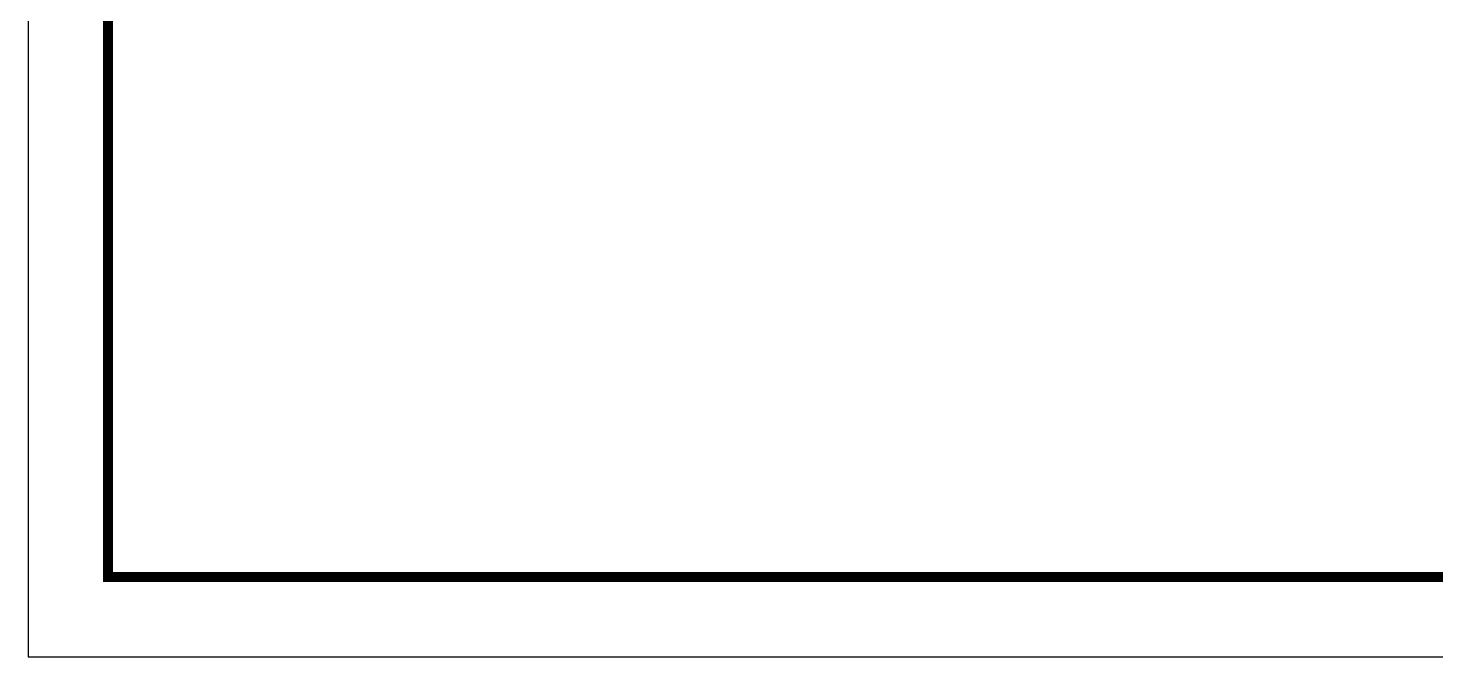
# Model space of a CAD drawing. Header units: millimetres. Extents: x 0 to 460316, y -63250 to 103204.
# Drawn here: x 168000 to 182121, y 79444 to 85746 of the extents above; entities that cross this region are included whole.
import ezdxf

# ---------------------------------------------------------------- set-up
doc = ezdxf.new("R2010")
doc.units = ezdxf.units.MM
doc.header["$LTSCALE"] = 25
doc.layers.add('ac-Ref', color=8, linetype='Continuous')

msp = doc.modelspace()

# ---------------------------------------------------------------- linework, layer by layer
at = {"layer": 'ac-Ref'}
msp.add_lwpolyline([(168000, 79443.80311823176), (201600, 79443.80311823176), (201600, 103203.8031182318), (168000, 103203.8031182318)], close=True, dxfattribs=at)
at = {"layer": 'ac-Ref', "const_width": 100}
msp.add_lwpolyline([(168800, 80243.80311823176), (200800, 80243.80311823176), (200800, 102403.8031182318), (168800, 102403.8031182318)], close=True, dxfattribs=at)

doc.saveas('drawing.dxf')
